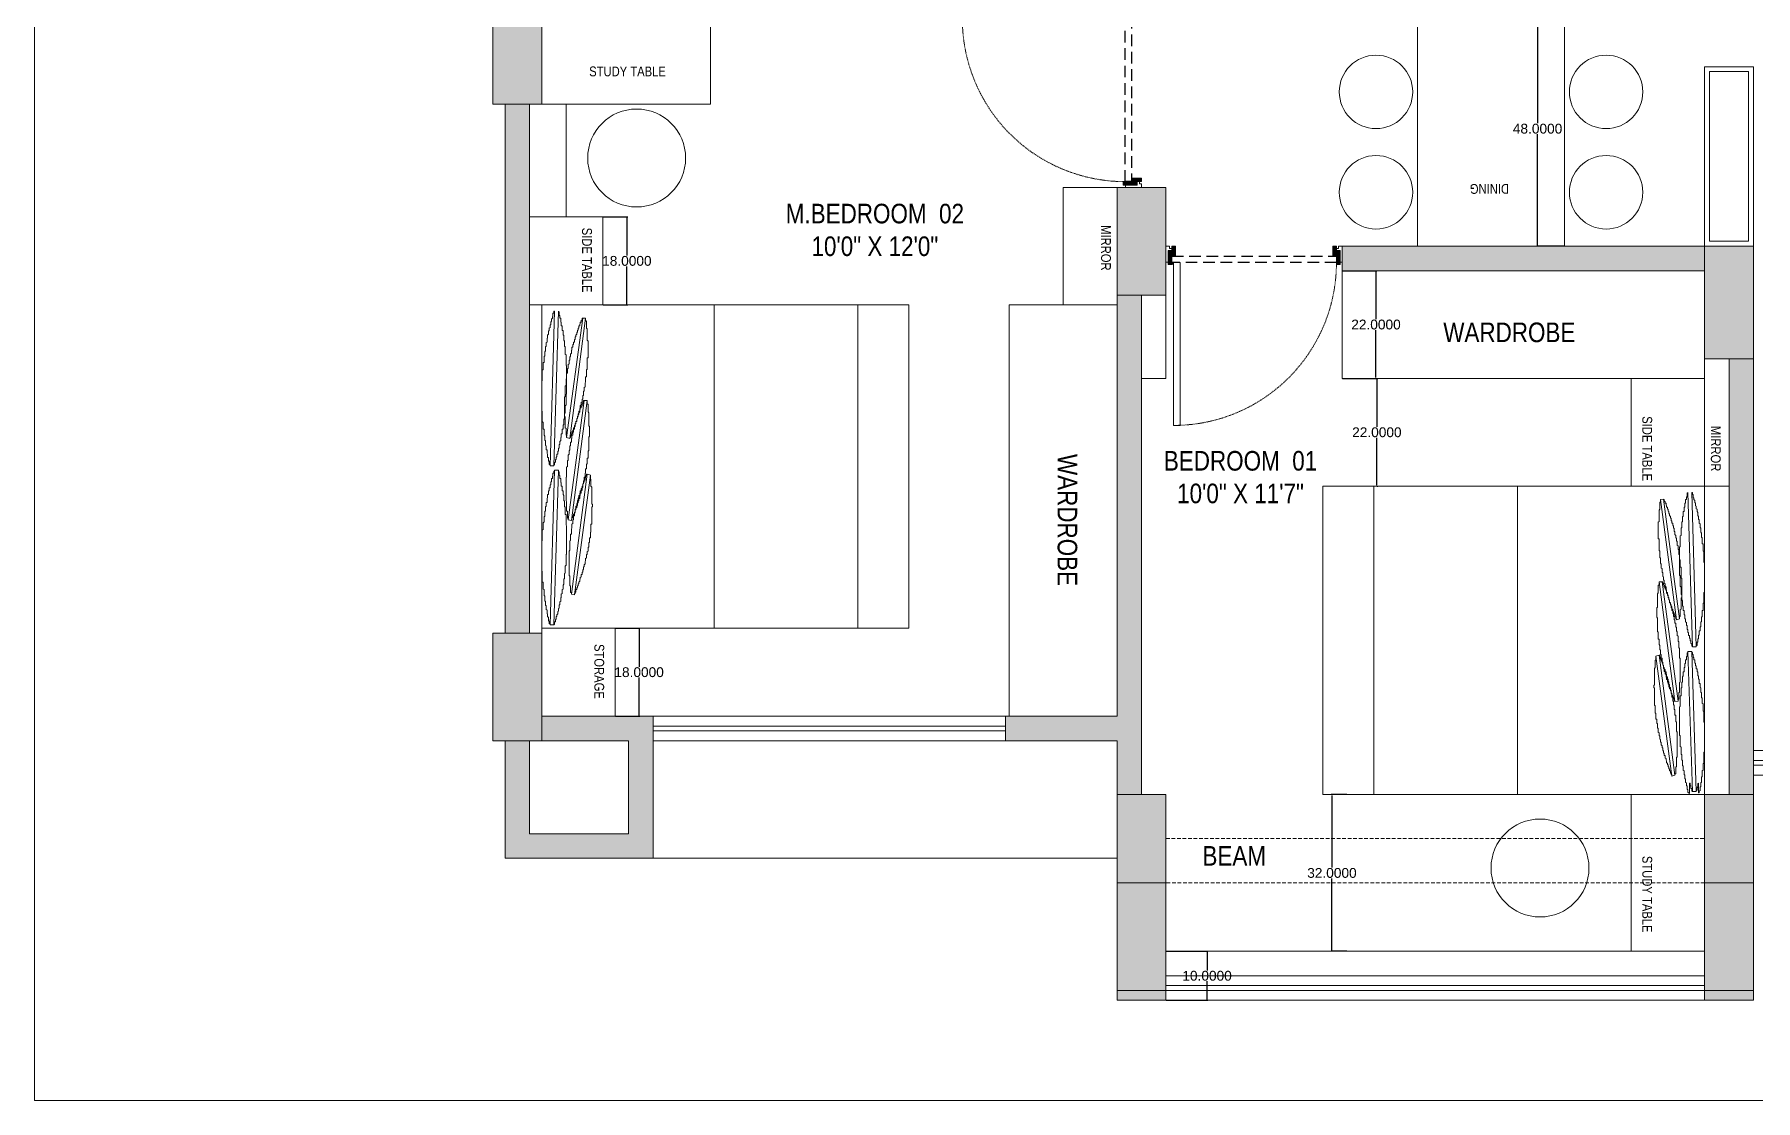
# Model space of a CAD drawing. Header units: inches. Extents: x 63286 to 63837, y -4982 to -4558.
# Drawn here: x 63286.2 to 63637.7, y -4982.2 to -4764.5 of the extents above; entities that cross this region are included whole.
import ezdxf

# ---------------------------------------------------------------- set-up
doc = ezdxf.new("R2010")
doc.units = ezdxf.units.IN
doc.header["$MEASUREMENT"] = 0
for name, pattern in [('DASHED2', [0.375, 0.25, -0.125]), ('DOT2', [0.125, 0, -0.125]), ('HIDDEN', [0.375, 0.25, -0.125])]:
    doc.linetypes.add(name, pattern=pattern)
for name, color, linetype, lineweight in [('A_DOOR', 135, 'Continuous', 18), ('A_DOTTED LINE', 253, 'HIDDEN', 15), ('A_FURNITURE', 251, 'Continuous', 9), ('A_TEXT', 7, 'Continuous', 18), ('A_WALL HATCH', 8, 'Continuous', 15), ('FUR', 47, 'Continuous', 15), ('GLINE', 7, 'Continuous', 20)]:
    doc.layers.add(name, color=color, linetype=linetype, lineweight=lineweight)
doc.styles.add('ARIAL', font='ARIALN.TTF')
doc.styles.get("Standard").update_dxf_attribs({"font": 'arial.ttf'})
doc.dimstyles.get("Standard").update_dxf_attribs({"dimtxt": 2, "dimasz": 0.18, "dimexe": 0.18, "dimexo": 0.0625, "dimgap": 0.09, "dimtad": 0, "dimtih": 1, "dimtoh": 1, "dimdec": 4, "dimzin": 0, "dimdsep": 46, "dimtxsty": 'Standard', "dimcen": 0.09, "dimadec": 0, "dimazin": 0, "dimtfac": 1, "dimtdec": 4, "dimtofl": 0, "dimtmove": 0, "dimatfit": 3, "dimfxl": 1, "dimtolj": 1, "dimtzin": 0, "dimarcsym": 0})

# ---------------------------------------------------------------- blocks, each defined once
blk = doc.blocks.new('A$C40209d2d')
at = {"layer": 'A_FURNITURE', "linetype": 'Continuous', "lineweight": 5}
for points in [[(0, 0), (0, 66), (75, 66), (75, 0)], [(39.8, 0), (39.8, 66), (10.46, 66), (10.46, 0)]]:
    blk.add_lwpolyline(points, close=True, dxfattribs=at)
for points in [[(70.03, 51.95), (70.03, 53.16), (70.21, 53.34), (70.21, 54.74), (70.33, 54.86), (70.33, 55.95), (70.51, 55.95), (70.51, 57.04), (70.63, 57.22), (70.63, 58.01), (70.82, 58.13), (70.82, 58.92), (71, 59.04), (71, 59.71), (71.12, 59.83), (71.12, 60.5), (71.3, 60.62), (71.3, 61.22), (71.42, 61.22), (71.42, 61.89), (71.6, 62.01), (71.6, 62.5), (71.73, 62.62), (71.73, 63.1), (71.91, 63.28), (71.91, 63.64), (72.03, 63.64), (72.03, 64.12), (72.21, 64.3), (72.21, 64.73), (72.39, 64.73), (72.39, 65.21), (72.51, 65.33)], [(71.6, 33.76), (72.51, 65.33), (73.3, 65.33)], [(73.3, 65.33), (72.39, 33.76), (72.39, 33.76)], [(73.3, 65.33), (73.3, 65.21), (73.48, 65.03), (73.48, 64.61), (73.61, 64.42), (73.61, 63.82), (73.79, 63.64), (73.79, 63.1), (73.91, 63.1), (73.91, 62.31), (74.09, 62.19), (74.09, 61.4), (74.21, 61.4), (74.21, 60.5), (74.39, 60.5), (74.39, 59.4), (74.51, 59.4), (74.51, 58.13), (74.7, 58.01), (74.7, 56.62), (74.88, 56.62), (74.88, 54.43), (75, 54.25), (75, 48.19), (74.88, 48.19), (74.88, 47.28)], [(75, 66), (75, 0)], [(65.06, 34.73), (68.33, 59.22), (68.94, 59.04)], [(65.72, 50.67), (65.72, 50.98), (65.84, 50.98), (65.84, 51.64), (66.03, 51.76), (66.03, 52.25), (66.15, 52.37), (66.15, 52.86), (66.33, 53.04), (66.33, 53.46), (66.45, 53.46), (66.45, 53.95), (66.63, 54.13), (66.63, 54.55), (66.75, 54.55), (66.75, 55.04), (66.94, 55.04), (66.94, 55.52), (67.12, 55.65), (67.12, 55.95), (67.24, 56.13), (67.24, 56.43), (67.42, 56.62), (67.42, 56.92), (67.54, 56.92), (67.54, 57.34), (67.72, 57.34), (67.72, 57.65), (67.85, 57.83), (67.85, 58.13), (68.03, 58.13), (68.03, 58.62), (68.15, 58.62), (68.15, 58.92), (68.33, 58.92), (68.33, 59.22)], [(68.33, 43.09), (68.33, 42.49), (68.15, 42.31), (68.15, 41.7), (68.03, 41.7), (68.03, 41.09), (67.85, 41.09), (67.85, 40.61), (67.72, 40.43), (67.72, 40), (67.54, 39.82), (67.54, 39.52), (67.42, 39.34), (67.42, 38.91), (67.24, 38.91), (67.24, 38.43), (67.12, 38.43), (67.12, 37.94), (66.94, 37.94), (66.94, 37.52), (66.75, 37.33), (66.75, 37.03), (66.63, 37.03), (66.63, 36.55), (66.45, 36.55), (66.45, 36.24), (66.33, 36.12), (66.33, 35.76), (66.15, 35.76), (66.15, 35.33), (66.03, 35.33), (66.03, 35.03), (65.84, 34.85), (65.84, 34.55), (65.72, 34.55), (68.94, 59.04)], [(68.94, 59.04), (68.94, 58.74), (69.12, 58.74), (69.12, 57.34), (69.24, 57.34), (69.24, 55.34), (69.42, 55.34), (69.42, 50.25), (69.24, 50.07), (69.24, 48.19), (69.12, 48.07), (69.12, 46.79), (68.94, 46.79), (68.94, 45.7), (68.82, 45.58), (68.82, 44.79), (68.63, 44.61), (68.63, 43.88), (68.51, 43.88), (68.51, 43.09), (68.33, 43.09)], [(65.06, 34.73), (65.06, 35.46), (64.94, 35.64), (64.94, 37.03), (64.75, 37.21), (64.75, 40.61), (64.63, 40.73), (64.63, 41.22), (64.75, 41.22), (64.75, 44.79), (64.94, 44.79), (64.94, 46.37), (65.06, 46.37), (65.06, 47.58), (65.24, 47.58), (65.24, 48.49), (65.36, 48.49), (65.36, 49.46), (65.54, 49.46), (65.54, 50.25), (65.72, 50.37), (65.72, 50.67)], [(71.6, 33.76), (71.6, 34.06), (71.42, 34.06), (71.42, 34.73), (71.3, 34.85), (71.3, 35.46), (71.12, 35.46), (71.12, 36.24), (71, 36.24), (71, 37.03), (70.82, 37.03), (70.82, 37.94), (70.63, 37.94), (70.63, 38.73), (70.51, 38.91), (70.51, 40), (70.33, 40), (70.33, 41.22), (70.21, 41.22), (70.21, 42.79), (70.03, 42.79), (70.03, 44.97), (69.91, 45.1), (69.91, 50.86), (70.03, 50.98), (70.03, 51.95)], [(74.88, 47.28), (74.88, 46), (74.7, 45.88), (74.7, 44.49), (74.51, 44.31), (74.51, 43.22), (74.39, 43.22), (74.39, 42.12), (74.21, 42.12), (74.21, 41.22), (74.09, 41.09), (74.09, 40.31), (73.91, 40.31), (73.91, 39.52), (73.79, 39.34), (73.79, 38.73), (73.61, 38.73), (73.61, 37.94), (73.48, 37.94), (73.48, 37.33), (73.3, 37.33), (73.3, 36.73), (73.12, 36.73), (73.12, 36.12), (73, 36.12), (73, 35.46), (72.82, 35.46), (72.82, 35.03), (72.7, 34.85), (72.7, 34.36), (72.51, 34.36), (72.51, 33.94), (72.39, 33.94), (72.39, 33.76)], [(65.72, 19.51), (68.94, 44), (69.6, 43.88)], [(66.33, 35.64), (66.33, 35.94), (66.45, 35.94), (66.45, 36.55), (66.63, 36.55), (66.63, 37.21), (66.75, 37.33), (66.75, 37.82), (66.94, 37.94), (66.94, 38.43), (67.12, 38.43), (67.12, 38.91), (67.24, 39.03), (67.24, 39.52), (67.42, 39.52), (67.42, 40), (67.54, 40), (67.54, 40.43), (67.72, 40.43), (67.72, 40.91), (67.85, 41.09), (67.85, 41.4), (68.03, 41.4), (68.03, 41.82), (68.15, 41.82), (68.15, 42.31), (68.33, 42.31), (68.33, 42.61), (68.51, 42.79), (68.51, 43.09), (68.63, 43.09), (68.63, 43.4), (68.82, 43.52), (68.82, 43.7), (68.94, 43.88), (68.94, 44)], [(68.94, 27.88), (68.94, 27.27), (68.82, 27.27), (68.82, 26.6), (68.63, 26.6), (68.63, 26), (68.51, 26), (68.51, 25.39), (68.33, 25.39), (68.33, 24.91), (68.15, 24.78), (68.15, 24.3), (68.03, 24.3), (68.03, 23.81), (67.85, 23.81), (67.85, 23.21), (67.72, 23.21), (67.72, 22.91), (67.54, 22.72), (67.54, 22.42), (67.42, 22.3), (67.42, 22), (67.24, 21.81), (67.24, 21.51), (67.12, 21.33), (67.12, 21.03), (66.94, 21.03), (66.94, 20.72), (66.75, 20.6), (66.75, 20.24), (66.63, 20.12), (66.63, 19.93), (66.45, 19.81), (66.45, 19.51), (66.33, 19.51), (69.6, 43.88)], [(69.6, 43.88), (69.6, 43.52), (69.73, 43.52), (69.73, 42.12), (69.91, 42.12), (69.91, 40.12), (70.03, 40), (70.03, 35.15), (69.91, 35.15), (69.91, 33.15), (69.73, 32.97), (69.73, 31.76), (69.6, 31.76), (69.6, 30.67), (69.42, 30.48), (69.42, 29.76), (69.24, 29.57), (69.24, 28.79), (69.12, 28.79), (69.12, 28), (68.94, 28), (68.94, 27.88)], [(65.72, 19.51), (65.72, 20.24), (65.54, 20.24), (65.54, 21.81), (65.36, 22), (65.36, 24.78), (65.24, 24.78), (65.24, 26.79), (65.36, 26.97), (65.36, 29.76), (65.54, 29.76), (65.54, 31.27), (65.72, 31.27), (65.72, 32.36), (65.84, 32.55), (65.84, 33.45), (66.03, 33.45), (66.03, 34.36), (66.15, 34.36), (66.15, 35.15), (66.33, 35.15), (66.33, 35.64)], [(65.06, 34.73), (65.72, 34.55), (65.72, 34.55)], [(70.03, 19.33), (70.03, 20.42), (70.21, 20.6), (70.21, 22.12), (70.33, 22.12), (70.33, 23.21), (70.51, 23.39), (70.51, 24.48), (70.63, 24.48), (70.63, 25.39), (70.82, 25.39), (70.82, 26.3), (71, 26.3), (71, 27.09), (71.12, 27.09), (71.12, 27.69), (71.3, 27.88), (71.3, 28.48), (71.42, 28.48), (71.42, 29.27), (71.6, 29.27), (71.6, 29.88), (71.73, 29.88), (71.73, 30.48), (71.91, 30.48), (71.91, 30.97), (72.03, 31.15), (72.03, 31.58), (72.21, 31.58), (72.21, 32.06), (72.39, 32.24), (72.39, 32.67), (72.51, 32.67), (72.51, 32.85)], [(71.6, 33.76), (72.39, 33.76)], [(71.6, 1.27), (72.51, 32.85), (73.3, 32.85)], [(73.3, 32.85), (72.39, 1.27), (72.39, 1.27)], [(73.3, 32.85), (73.3, 32.55), (73.48, 32.55), (73.48, 31.88), (73.61, 31.88), (73.61, 31.15), (73.79, 31.15), (73.79, 30.48), (73.91, 30.36), (73.91, 29.57), (74.09, 29.57), (74.09, 28.79), (74.21, 28.67), (74.21, 27.69), (74.39, 27.69), (74.39, 26.79), (74.51, 26.6), (74.51, 25.39), (74.7, 25.39), (74.7, 24), (74.88, 23.81), (74.88, 21.69), (75, 21.69), (75, 15.63), (74.88, 15.45), (74.88, 14.66)], [(66.03, 2.72), (69.24, 27.27), (69.91, 27.09)], [(66.63, 18.72), (66.63, 19.21), (66.75, 19.21), (66.75, 19.81), (66.94, 19.93), (66.94, 20.42), (67.12, 20.6), (67.12, 21.03), (67.24, 21.21), (67.24, 21.69), (67.42, 21.69), (67.42, 22.12), (67.54, 22.3), (67.54, 22.72), (67.72, 22.72), (67.72, 23.21), (67.85, 23.21), (67.85, 23.69), (68.03, 23.81), (68.03, 24.12), (68.15, 24.3), (68.15, 24.6), (68.33, 24.6), (68.33, 25.09), (68.51, 25.09), (68.51, 25.57), (68.63, 25.57), (68.63, 25.88), (68.82, 25.88), (68.82, 26.3), (68.94, 26.3), (68.94, 26.6), (69.12, 26.79), (69.12, 27.09), (69.24, 27.09), (69.24, 27.27)], [(69.24, 11.08), (69.24, 10.66), (69.12, 10.48), (69.12, 10.05), (68.94, 9.87), (68.94, 9.26), (68.82, 9.26), (68.82, 8.6), (68.63, 8.6), (68.63, 8.17), (68.51, 7.99), (68.51, 7.57), (68.33, 7.57), (68.33, 7.08), (68.15, 7.08), (68.15, 6.6), (68.03, 6.47), (68.03, 6.17), (67.85, 5.99), (67.85, 5.69), (67.72, 5.5), (67.72, 5.2), (67.54, 5.08), (67.54, 4.72), (67.42, 4.72), (67.42, 4.29), (67.24, 4.29), (67.24, 3.99), (67.12, 3.81), (67.12, 3.5), (66.94, 3.5), (66.94, 3.2), (66.75, 3.02), (66.75, 2.72), (66.63, 2.72), (66.63, 2.67), (69.91, 27.09)], [(69.91, 27.09), (69.91, 26.6), (70.03, 26.6), (70.03, 25.21), (70.21, 25.09), (70.21, 22.91), (70.33, 22.72), (70.33, 18.84), (70.21, 18.72), (70.21, 16.54), (70.03, 16.54), (70.03, 15.14), (69.91, 14.96), (69.91, 13.93), (69.73, 13.93), (69.73, 12.96), (69.6, 12.96), (69.6, 12.17), (69.42, 12.05), (69.42, 11.26), (69.24, 11.26), (69.24, 11.08)], [(66.03, 2.72), (66.03, 3.2), (65.84, 3.32), (65.84, 4.72), (65.72, 4.9), (65.72, 7.2), (65.54, 7.38), (65.54, 10.78), (65.72, 10.78), (65.72, 13.14), (65.84, 13.27), (65.84, 14.66), (66.03, 14.66), (66.03, 15.75), (66.15, 15.93), (66.15, 16.72), (66.33, 16.84), (66.33, 17.63), (66.45, 17.63), (66.45, 18.42), (66.63, 18.54), (66.63, 18.72)], [(65.72, 19.51), (66.33, 19.51), (66.33, 19.51)], [(71.6, 1.27), (71.6, 1.39), (71.42, 1.39), (71.42, 2.18), (71.3, 2.18), (71.3, 2.72), (71.12, 2.72), (71.12, 3.5), (71, 3.5), (71, 4.29), (70.82, 4.29), (70.82, 5.2), (70.63, 5.2), (70.63, 6.17), (70.51, 6.17), (70.51, 7.2), (70.33, 7.38), (70.33, 8.48), (70.21, 8.48), (70.21, 10.05), (70.03, 10.17), (70.03, 12.36), (69.91, 12.36), (69.91, 18.24), (70.03, 18.24), (70.03, 19.33)], [(74.88, 14.66), (74.88, 13.27), (74.7, 13.27), (74.7, 11.75), (74.51, 11.75), (74.51, 10.48), (74.39, 10.48), (74.39, 9.57), (74.21, 9.38), (74.21, 8.48), (74.09, 8.48), (74.09, 7.69), (73.91, 7.57), (73.91, 6.78), (73.79, 6.78), (73.79, 6.17), (73.61, 5.99), (73.61, 5.38), (73.48, 5.2), (73.48, 4.72), (73.3, 4.6), (73.3, 4.11), (73.12, 3.99), (73.12, 3.5), (73, 3.32), (73, 2.9), (72.82, 2.72), (72.82, 2.36), (72.7, 2.36), (72.7, 1.7), (72.51, 1.7), (72.51, 1.27), (72.39, 1.27)], [(66.03, 2.72), (66.63, 2.67), (66.63, 2.67)]]:
    blk.add_lwpolyline(points, dxfattribs=at)
blk = doc.blocks.new('*U42')
at = {"layer": 'A_DOOR'}
h = blk.add_hatch(color=254, dxfattribs=at)
h.paths.add_polyline_path([(32, 0), (52, 0), (52, -55), (32, -55)])
h.paths.add_polyline_path([(12, -24), (32, -24), (32, -100), (12, -100)])
h = blk.add_hatch(color=254, dxfattribs=at)
h.paths.add_polyline_path([(937.2, 0), (917.2, 0), (917.2, -55), (937.2, -55)])
h.paths.add_polyline_path([(957.2, -24), (937.2, -24), (937.2, -100), (957.2, -100)])
at = {"layer": 'A_DOOR', "color": 253}
for points in [[(12, -88), (0, -88), (0, 0), (20, 0), (20, -12), (32, -12), (32, -24), (12, -24)], [(957.2, -88), (969.2, -88), (969.2, 0), (949.2, 0), (949.2, -12), (937.2, -12), (937.2, -24), (957.2, -24)]]:
    blk.add_lwpolyline(points, close=True, dxfattribs=at)
at = {"layer": 'A_DOOR'}
for points in [[(32, 0), (52, 0), (52, -55), (32, -55)], [(937.2, 0), (917.2, 0), (917.2, -55), (937.2, -55)], [(12, -24), (32, -24), (32, -100), (12, -100)], [(42, -90), (77, -90), (77, -985.8), (42, -985.8)], [(957.2, -24), (937.2, -24), (937.2, -100), (957.2, -100)]]:
    blk.add_lwpolyline(points, close=True, dxfattribs=at)
at = {"layer": 'A_DOOR', "color": 33, "linetype": 'DASHED2', "lineweight": 25, "ltscale": 255}
blk.add_lwpolyline([(32, -90), (32, -55), (937.2, -55), (937.2, -90)], close=True, dxfattribs=at)
at = {"layer": 'A_DOOR', "color": 253}
for radius in [5, 2]:
    blk.add_circle((37, -95), radius, dxfattribs=at)
at = {"layer": 'A_DOOR', "color": 33, "linetype": 'DOT2', "lineweight": 13, "ltscale": 10}
blk.add_arc((42, -90), 895.2, 270, 0, dxfattribs=at)
blk = doc.blocks.new('*U43')
at = {"layer": 'A_DOOR'}
h = blk.add_hatch(color=254, dxfattribs=at)
h.paths.add_polyline_path([(32, 0), (52, 0), (52, -55), (32, -55)])
h.paths.add_polyline_path([(12, -24), (32, -24), (32, -100), (12, -100)])
h = blk.add_hatch(color=254, dxfattribs=at)
h.paths.add_polyline_path([(937.2, 0), (917.2, 0), (917.2, -55), (937.2, -55)])
h.paths.add_polyline_path([(957.2, -24), (937.2, -24), (937.2, -100), (957.2, -100)])
at = {"layer": 'A_DOOR', "color": 253}
for points in [[(12, -88), (0, -88), (0, 0), (20, 0), (20, -12), (32, -12), (32, -24), (12, -24)], [(957.2, -88), (969.2, -88), (969.2, 0), (949.2, 0), (949.2, -12), (937.2, -12), (937.2, -24), (957.2, -24)]]:
    blk.add_lwpolyline(points, close=True, dxfattribs=at)
at = {"layer": 'A_DOOR'}
for points in [[(32, 0), (52, 0), (52, -55), (32, -55)], [(937.2, 0), (917.2, 0), (917.2, -55), (937.2, -55)], [(12, -24), (32, -24), (32, -100), (12, -100)], [(42, -90), (77, -90), (77, -985.8), (42, -985.8)], [(957.2, -24), (937.2, -24), (937.2, -100), (957.2, -100)]]:
    blk.add_lwpolyline(points, close=True, dxfattribs=at)
at = {"layer": 'A_DOOR', "color": 33, "linetype": 'DASHED2', "lineweight": 25, "ltscale": 255}
blk.add_lwpolyline([(32, -90), (32, -55), (937.2, -55), (937.2, -90)], close=True, dxfattribs=at)
at = {"layer": 'A_DOOR', "color": 253}
for radius in [5, 2]:
    blk.add_circle((37, -95), radius, dxfattribs=at)
at = {"layer": 'A_DOOR', "color": 33, "linetype": 'DOT2', "lineweight": 13, "ltscale": 10}
blk.add_arc((42, -90), 895.2, 270, 0, dxfattribs=at)
blk = doc.blocks.new('*D53')
at = {"layer": 'Defpoints', "color": 0, "ltscale": 3, "transparency": 16777216}
for p in [(63593.19, -4759.75), (63598.69, -4759.75), (63598.69, -4807.75)]:
    blk.add_point(p, dxfattribs=at)
at = {"layer": 'GLINE', "color": 0, "lineweight": -2, "ltscale": 3, "transparency": 16777216}
for p, q in [((63598.63, -4759.75), (63593.01, -4759.75)), ((63593.19, -4759.93), (63593.19, -4782.64)), ((63593.19, -4807.57), (63593.19, -4784.86)), ((63598.63, -4807.75), (63593.01, -4807.75))]:
    blk.add_line(p, q, dxfattribs=at)
at = {"layer": 'GLINE', "color": 0, "ltscale": 3, "transparency": 16777216}
for points in [[(63593.16, -4759.93), (63593.22, -4759.93), (63593.19, -4759.75)], [(63593.16, -4807.57), (63593.22, -4807.57), (63593.19, -4807.75)]]:
    blk.add_solid(points, dxfattribs=at)
at = {"layer": 'GLINE', "color": 0, "ltscale": 3, "transparency": 16777216, "insert": (63593.19, -4783.75), "char_height": 2, "attachment_point": 5}
blk.add_mtext('\\A1;48.0000', dxfattribs=at)
blk = doc.blocks.new('*D48')
at = {"layer": 'Defpoints', "color": 0, "ltscale": 3, "transparency": 16777216}
for p in [(63553.3, -4812.75), (63560.19, -4812.75), (63553.3, -4834.75)]:
    blk.add_point(p, dxfattribs=at)
at = {"layer": 'GLINE', "color": 0, "lineweight": -2, "ltscale": 3, "transparency": 16777216}
for p, q in [((63553.36, -4812.75), (63560.37, -4812.75)), ((63560.19, -4812.93), (63560.19, -4822.64)), ((63560.19, -4834.57), (63560.19, -4824.86)), ((63553.36, -4834.75), (63560.37, -4834.75))]:
    blk.add_line(p, q, dxfattribs=at)
at = {"layer": 'GLINE', "color": 0, "ltscale": 3, "transparency": 16777216}
for points in [[(63560.16, -4812.93), (63560.22, -4812.93), (63560.19, -4812.75)], [(63560.16, -4834.57), (63560.22, -4834.57), (63560.19, -4834.75)]]:
    blk.add_solid(points, dxfattribs=at)
at = {"layer": 'GLINE', "color": 0, "ltscale": 3, "transparency": 16777216, "insert": (63560.19, -4823.75), "char_height": 2, "attachment_point": 5}
blk.add_mtext('\\A1;22.0000', dxfattribs=at)
blk = doc.blocks.new('*D46')
at = {"layer": 'Defpoints', "color": 0, "ltscale": 3, "transparency": 16777216}
for p in [(63554.3, -4919.75), (63551.19, -4951.75), (63554.3, -4951.75)]:
    blk.add_point(p, dxfattribs=at)
at = {"layer": 'GLINE', "color": 0, "lineweight": -2, "ltscale": 3, "transparency": 16777216}
for p, q in [((63554.24, -4919.75), (63551.01, -4919.75)), ((63551.19, -4919.93), (63551.19, -4934.64)), ((63551.19, -4951.57), (63551.19, -4936.86)), ((63554.24, -4951.75), (63551.01, -4951.75))]:
    blk.add_line(p, q, dxfattribs=at)
at = {"layer": 'GLINE', "color": 0, "ltscale": 3, "transparency": 16777216}
for points in [[(63551.16, -4919.93), (63551.22, -4919.93), (63551.19, -4919.75)], [(63551.16, -4951.57), (63551.22, -4951.57), (63551.19, -4951.75)]]:
    blk.add_solid(points, dxfattribs=at)
at = {"layer": 'GLINE', "color": 0, "ltscale": 3, "transparency": 16777216, "insert": (63551.19, -4935.75), "char_height": 2, "attachment_point": 5}
blk.add_mtext('\\A1;32.0000', dxfattribs=at)
blk = doc.blocks.new('*D47')
at = {"layer": 'Defpoints', "color": 0, "ltscale": 3, "transparency": 16777216}
for p in [(63560.37, -4834.75), (63560.37, -4856.75), (63560.37, -4856.75)]:
    blk.add_point(p, dxfattribs=at)
at = {"layer": 'GLINE', "color": 0, "lineweight": -2, "ltscale": 3, "transparency": 16777216}
for p, q in [((63560.37, -4834.93), (63560.37, -4844.64)), ((63560.43, -4834.75), (63560.55, -4834.75)), ((63560.37, -4856.57), (63560.37, -4846.86)), ((63560.43, -4856.75), (63560.55, -4856.75))]:
    blk.add_line(p, q, dxfattribs=at)
at = {"layer": 'GLINE', "color": 0, "ltscale": 3, "transparency": 16777216}
for points in [[(63560.34, -4834.93), (63560.4, -4834.93), (63560.37, -4834.75)], [(63560.34, -4856.57), (63560.4, -4856.57), (63560.37, -4856.75)]]:
    blk.add_solid(points, dxfattribs=at)
at = {"layer": 'GLINE', "color": 0, "ltscale": 3, "transparency": 16777216, "insert": (63560.37, -4845.75), "char_height": 2, "attachment_point": 5}
blk.add_mtext('\\A1;22.0000', dxfattribs=at)
blk = doc.blocks.new('*D49')
at = {"layer": 'Defpoints', "color": 0, "ltscale": 3, "transparency": 16777216}
for p in [(63517.3, -4951.75), (63517.3, -4961.75), (63525.69, -4961.75)]:
    blk.add_point(p, dxfattribs=at)
at = {"layer": 'GLINE', "color": 0, "lineweight": -2, "ltscale": 3, "transparency": 16777216}
for p, q in [((63517.36, -4951.75), (63525.87, -4951.75)), ((63525.69, -4951.93), (63525.69, -4955.64)), ((63525.69, -4961.57), (63525.69, -4957.86)), ((63517.36, -4961.75), (63525.87, -4961.75))]:
    blk.add_line(p, q, dxfattribs=at)
at = {"layer": 'GLINE', "color": 0, "ltscale": 3, "transparency": 16777216}
for points in [[(63525.66, -4951.93), (63525.72, -4951.93), (63525.69, -4951.75)], [(63525.66, -4961.57), (63525.72, -4961.57), (63525.69, -4961.75)]]:
    blk.add_solid(points, dxfattribs=at)
at = {"layer": 'GLINE', "color": 0, "ltscale": 3, "transparency": 16777216, "insert": (63525.69, -4956.75), "char_height": 2, "attachment_point": 5}
blk.add_mtext('\\A1;10.0000', dxfattribs=at)
blk = doc.blocks.new('A$Cb6b440c4')
at = {"layer": 'A_FURNITURE', "linetype": 'Continuous', "lineweight": 5}
for points in [[(0, 63), (0, 0), (78, 0), (78, 63)], [(39.8, 63), (39.8, 0), (10.46, 0), (10.46, 63)]]:
    blk.add_lwpolyline(points, close=True, dxfattribs=at)
for points in [[(69.03, 60.28), (69.03, 59.8), (68.84, 59.68), (68.84, 58.28), (68.72, 58.1), (68.72, 55.8), (68.54, 55.62), (68.54, 52.22), (68.72, 52.22), (68.72, 49.86), (68.84, 49.73), (68.84, 48.34), (69.03, 48.34), (69.03, 47.25), (69.15, 47.07), (69.15, 46.28), (69.33, 46.16), (69.33, 45.37), (69.45, 45.37), (69.45, 44.58), (69.63, 44.46), (69.63, 44.28)], [(69.03, 60.28), (69.63, 60.33), (69.63, 60.33)], [(69.03, 60.28), (72.24, 35.73), (72.91, 35.91)], [(72.24, 51.92), (72.24, 52.34), (72.12, 52.52), (72.12, 52.95), (71.94, 53.13), (71.94, 53.74), (71.82, 53.74), (71.82, 54.4), (71.63, 54.4), (71.63, 54.83), (71.51, 55.01), (71.51, 55.43), (71.33, 55.43), (71.33, 55.92), (71.15, 55.92), (71.15, 56.4), (71.03, 56.53), (71.03, 56.83), (70.85, 57.01), (70.85, 57.31), (70.72, 57.5), (70.72, 57.8), (70.54, 57.92), (70.54, 58.28), (70.42, 58.28), (70.42, 58.71), (70.24, 58.71), (70.24, 59.01), (70.12, 59.19), (70.12, 59.5), (69.94, 59.5), (69.94, 59.8), (69.75, 59.98), (69.75, 60.28), (69.63, 60.28), (69.63, 60.33), (72.91, 35.91)], [(74.6, 61.73), (74.6, 61.61), (74.42, 61.61), (74.42, 60.82), (74.3, 60.82), (74.3, 60.28), (74.12, 60.28), (74.12, 59.5), (74, 59.5), (74, 58.71), (73.82, 58.71), (73.82, 57.8), (73.63, 57.8), (73.63, 56.83), (73.51, 56.83), (73.51, 55.8), (73.33, 55.62), (73.33, 54.52), (73.21, 54.52), (73.21, 52.95), (73.03, 52.83), (73.03, 50.64), (72.91, 50.64), (72.91, 44.76), (73.03, 44.76), (73.03, 43.67)], [(74.6, 61.73), (75.51, 30.15), (76.3, 30.15)], [(77.88, 48.34), (77.88, 49.73), (77.7, 49.73), (77.7, 51.25), (77.51, 51.25), (77.51, 52.52), (77.39, 52.52), (77.39, 53.43), (77.21, 53.62), (77.21, 54.52), (77.09, 54.52), (77.09, 55.31), (76.91, 55.43), (76.91, 56.22), (76.79, 56.22), (76.79, 56.83), (76.61, 57.01), (76.61, 57.62), (76.48, 57.8), (76.48, 58.28), (76.3, 58.4), (76.3, 58.89), (76.12, 59.01), (76.12, 59.5), (76, 59.68), (76, 60.1), (75.82, 60.28), (75.82, 60.64), (75.7, 60.64), (75.7, 61.3), (75.51, 61.3), (75.51, 61.73), (75.39, 61.73)], [(76.3, 30.15), (75.39, 61.73), (75.39, 61.73)], [(78, 0), (78, 63)], [(72.91, 35.91), (72.91, 36.4), (73.03, 36.4), (73.03, 37.79), (73.21, 37.91), (73.21, 40.09), (73.33, 40.28), (73.33, 44.16), (73.21, 44.28), (73.21, 46.46), (73.03, 46.46), (73.03, 47.86), (72.91, 48.04), (72.91, 49.07), (72.73, 49.07), (72.73, 50.04), (72.6, 50.04), (72.6, 50.83), (72.42, 50.95), (72.42, 51.74), (72.24, 51.74), (72.24, 51.92)], [(76.3, 30.15), (76.3, 30.45), (76.48, 30.45), (76.48, 31.12), (76.61, 31.12), (76.61, 31.85), (76.79, 31.85), (76.79, 32.52), (76.91, 32.64), (76.91, 33.43), (77.09, 33.43), (77.09, 34.21), (77.21, 34.34), (77.21, 35.31), (77.39, 35.31), (77.39, 36.21), (77.51, 36.4), (77.51, 37.61), (77.7, 37.61), (77.7, 39), (77.88, 39.19), (77.88, 41.31), (78, 41.31), (78, 47.37), (77.88, 47.55), (77.88, 48.34)], [(68.72, 43.49), (68.72, 42.76), (68.54, 42.76), (68.54, 41.19), (68.36, 41), (68.36, 38.22), (68.24, 38.22), (68.24, 36.21), (68.36, 36.03), (68.36, 33.24), (68.54, 33.24), (68.54, 31.73), (68.72, 31.73), (68.72, 30.64), (68.84, 30.45), (68.84, 29.55), (69.03, 29.55), (69.03, 28.64), (69.15, 28.64), (69.15, 27.85), (69.33, 27.85), (69.33, 27.36)], [(68.72, 43.49), (71.94, 19), (72.6, 19.12)], [(68.72, 43.49), (69.33, 43.49), (69.33, 43.49)], [(71.94, 35.12), (71.94, 35.73), (71.82, 35.73), (71.82, 36.4), (71.63, 36.4), (71.63, 37), (71.51, 37), (71.51, 37.61), (71.33, 37.61), (71.33, 38.09), (71.15, 38.22), (71.15, 38.7), (71.03, 38.7), (71.03, 39.19), (70.85, 39.19), (70.85, 39.79), (70.72, 39.79), (70.72, 40.09), (70.54, 40.28), (70.54, 40.58), (70.42, 40.7), (70.42, 41), (70.24, 41.19), (70.24, 41.49), (70.12, 41.67), (70.12, 41.97), (69.94, 41.97), (69.94, 42.28), (69.75, 42.4), (69.75, 42.76), (69.63, 42.88), (69.63, 43.07), (69.45, 43.19), (69.45, 43.49), (69.33, 43.49), (72.6, 19.12)], [(69.63, 44.28), (69.63, 43.79), (69.75, 43.79), (69.75, 43.19), (69.94, 43.07), (69.94, 42.58), (70.12, 42.4), (70.12, 41.97), (70.24, 41.79), (70.24, 41.31), (70.42, 41.31), (70.42, 40.88), (70.54, 40.7), (70.54, 40.28), (70.72, 40.28), (70.72, 39.79), (70.85, 39.79), (70.85, 39.31), (71.03, 39.19), (71.03, 38.88), (71.15, 38.7), (71.15, 38.4), (71.33, 38.4), (71.33, 37.91), (71.51, 37.91), (71.51, 37.43), (71.63, 37.43), (71.63, 37.12), (71.82, 37.12), (71.82, 36.7), (71.94, 36.7), (71.94, 36.4), (72.12, 36.21), (72.12, 35.91), (72.24, 35.91), (72.24, 35.73)], [(73.03, 43.67), (73.03, 42.58), (73.21, 42.4), (73.21, 40.88), (73.33, 40.88), (73.33, 39.79), (73.51, 39.61), (73.51, 38.52), (73.63, 38.52), (73.63, 37.61), (73.82, 37.61), (73.82, 36.7), (74, 36.7), (74, 35.91), (74.12, 35.91), (74.12, 35.31), (74.3, 35.12), (74.3, 34.52), (74.42, 34.52), (74.42, 33.73), (74.6, 33.73), (74.6, 33.12), (74.73, 33.12), (74.73, 32.52), (74.91, 32.52), (74.91, 32.03), (75.03, 31.85), (75.03, 31.42), (75.21, 31.42), (75.21, 30.94), (75.39, 30.76), (75.39, 30.33), (75.51, 30.33), (75.51, 30.15)], [(72.6, 19.12), (72.6, 19.48), (72.73, 19.48), (72.73, 20.88), (72.91, 20.88), (72.91, 22.88), (73.03, 23), (73.03, 27.85), (72.91, 27.85), (72.91, 29.85), (72.73, 30.03), (72.73, 31.24), (72.6, 31.24), (72.6, 32.33), (72.42, 32.52), (72.42, 33.24), (72.24, 33.43), (72.24, 34.21), (72.12, 34.21), (72.12, 35), (71.94, 35), (71.94, 35.12)], [(68.06, 28.27), (68.06, 27.54), (67.94, 27.36), (67.94, 25.97), (67.75, 25.79), (67.75, 22.39), (67.63, 22.27), (67.63, 21.78), (67.75, 21.78), (67.75, 18.21), (67.94, 18.21), (67.94, 16.63), (68.06, 16.63), (68.06, 15.42), (68.24, 15.42), (68.24, 14.51), (68.36, 14.51), (68.36, 13.54), (68.54, 13.54), (68.54, 12.75), (68.72, 12.63), (68.72, 12.33)], [(68.06, 28.27), (68.72, 28.45), (68.72, 28.45)], [(68.06, 28.27), (71.33, 3.78), (71.94, 3.96)], [(71.33, 19.91), (71.33, 20.51), (71.15, 20.69), (71.15, 21.3), (71.03, 21.3), (71.03, 21.91), (70.85, 21.91), (70.85, 22.39), (70.72, 22.57), (70.72, 23), (70.54, 23.18), (70.54, 23.48), (70.42, 23.66), (70.42, 24.09), (70.24, 24.09), (70.24, 24.57), (70.12, 24.57), (70.12, 25.06), (69.94, 25.06), (69.94, 25.48), (69.75, 25.67), (69.75, 25.97), (69.63, 25.97), (69.63, 26.45), (69.45, 26.45), (69.45, 26.76), (69.33, 26.88), (69.33, 27.24), (69.15, 27.24), (69.15, 27.67), (69.03, 27.67), (69.03, 27.97), (68.84, 28.15), (68.84, 28.45), (68.72, 28.45), (71.94, 3.96)], [(74.6, 29.24), (74.6, 28.94), (74.42, 28.94), (74.42, 28.27), (74.3, 28.15), (74.3, 27.54), (74.12, 27.54), (74.12, 26.76), (74, 26.76), (74, 25.97), (73.82, 25.97), (73.82, 25.06), (73.63, 25.06), (73.63, 24.27), (73.51, 24.09), (73.51, 23), (73.33, 23), (73.33, 21.78), (73.21, 21.78), (73.21, 20.21), (73.03, 20.21), (73.03, 18.03), (72.91, 17.9), (72.91, 12.14), (73.03, 12.02), (73.03, 11.05)], [(74.6, 29.24), (75.51, 0.67), (76.3, 0.67)], [(74.6, 29.24), (75.39, 29.24)], [(77.88, 15.72), (77.88, 17), (77.7, 17.12), (77.7, 18.51), (77.51, 18.69), (77.51, 19.78), (77.39, 19.78), (77.39, 20.88), (77.21, 20.88), (77.21, 21.78), (77.09, 21.91), (77.09, 22.69), (76.91, 22.69), (76.91, 23.48), (76.79, 23.66), (76.79, 24.27), (76.61, 24.27), (76.61, 25.06), (76.48, 25.06), (76.48, 25.67), (76.3, 25.67), (76.3, 26.27), (76.12, 26.27), (76.12, 26.88), (76, 26.88), (76, 27.54), (75.82, 27.54), (75.82, 27.97), (75.7, 28.15), (75.7, 28.64), (75.51, 28.64), (75.51, 29.06), (75.39, 29.06), (75.39, 29.24)], [(76.3, 0.67), (75.39, 29.24), (75.39, 29.24)], [(69.33, 27.36), (69.33, 27.06), (69.45, 27.06), (69.45, 26.45), (69.63, 26.45), (69.63, 25.79), (69.75, 25.67), (69.75, 25.18), (69.94, 25.06), (69.94, 24.57), (70.12, 24.57), (70.12, 24.09), (70.24, 23.97), (70.24, 23.48), (70.42, 23.48), (70.42, 23), (70.54, 23), (70.54, 22.57), (70.72, 22.57), (70.72, 22.09), (70.85, 21.91), (70.85, 21.6), (71.03, 21.6), (71.03, 21.18), (71.15, 21.18), (71.15, 20.69), (71.33, 20.69), (71.33, 20.39), (71.51, 20.21), (71.51, 19.91), (71.63, 19.91), (71.63, 19.6), (71.82, 19.48), (71.82, 19.3), (71.94, 19.12), (71.94, 19)], [(71.94, 3.96), (71.94, 4.26), (72.12, 4.26), (72.12, 5.66), (72.24, 5.66), (72.24, 7.66), (72.42, 7.66), (72.42, 12.75), (72.24, 12.93), (72.24, 14.81), (72.12, 14.93), (72.12, 16.21), (71.94, 16.21), (71.94, 17.3), (71.82, 17.42), (71.82, 18.21), (71.63, 18.39), (71.63, 19.12), (71.51, 19.12), (71.51, 19.91), (71.33, 19.91)], [(76.3, 0.67), (76.3, 0.79), (76.48, 0.97), (76.48, 1.39), (76.61, 1.58), (76.61, 2.18), (76.79, 2.36), (76.79, 0.4), (76.91, 0.4), (76.91, 0.69), (77.09, 0.81), (77.09, 1.6), (77.21, 1.6), (77.21, 2.5), (77.39, 2.5), (77.39, 3.6), (77.51, 3.6), (77.51, 4.87), (77.7, 4.99), (77.7, 6.38), (77.88, 6.38), (77.88, 8.57), (78, 8.75), (78, 14.81), (77.88, 14.81), (77.88, 15.72)], [(68.72, 12.33), (68.72, 12.02), (68.84, 12.02), (68.84, 11.36), (69.03, 11.24), (69.03, 10.75), (69.15, 10.63), (69.15, 10.14), (69.33, 9.96), (69.33, 9.54), (69.45, 9.54), (69.45, 9.05), (69.63, 8.87), (69.63, 8.45), (69.75, 8.45), (69.75, 7.96), (69.94, 7.96), (69.94, 7.48), (70.12, 7.35), (70.12, 7.05), (70.24, 6.87), (70.24, 6.57), (70.42, 6.38), (70.42, 6.08), (70.54, 6.08), (70.54, 5.66), (70.72, 5.66), (70.72, 5.35), (70.85, 5.17), (70.85, 4.87), (71.03, 4.87), (71.03, 4.38), (71.15, 4.38), (71.15, 4.08), (71.33, 4.08), (71.33, 3.78)], [(73.03, 11.05), (73.03, 9.84), (73.21, 9.66), (73.21, 8.26), (73.33, 8.14), (73.33, 7.05), (73.51, 7.05), (73.51, 5.96), (73.63, 5.78), (73.63, 4.99), (73.82, 4.87), (73.82, 4.08), (74, 3.96), (74, 3.29), (74.12, 3.17), (74.12, 2.5), (74.3, 2.38), (74.3, 1.78), (74.42, 1.78), (74.42, 1.11), (74.6, 0.99), (74.6, 0.5), (74.73, 0.38), (74.73, 0.4), (74.91, 0.22), (74.91, 2.36), (75.03, 2.36), (75.03, 1.88), (75.21, 1.7), (75.21, 1.27), (75.39, 1.27), (75.39, 0.79), (75.51, 0.67)]]:
    blk.add_lwpolyline(points, dxfattribs=at)
blk = doc.blocks.new('*D50')
at = {"layer": 'Defpoints', "color": 0, "ltscale": 3, "transparency": 16777216}
for p in [(63402.3, -4801.75), (63402.3, -4819.75), (63407.19, -4819.75)]:
    blk.add_point(p, dxfattribs=at)
at = {"layer": 'GLINE', "color": 0, "lineweight": -2, "ltscale": 3, "transparency": 16777216}
for p, q in [((63402.36, -4801.75), (63407.37, -4801.75)), ((63407.19, -4801.93), (63407.19, -4809.64)), ((63407.19, -4819.57), (63407.19, -4811.86)), ((63402.36, -4819.75), (63407.37, -4819.75))]:
    blk.add_line(p, q, dxfattribs=at)
at = {"layer": 'GLINE', "color": 0, "ltscale": 3, "transparency": 16777216}
for points in [[(63407.16, -4801.93), (63407.22, -4801.93), (63407.19, -4801.75)], [(63407.16, -4819.57), (63407.22, -4819.57), (63407.19, -4819.75)]]:
    blk.add_solid(points, dxfattribs=at)
at = {"layer": 'GLINE', "color": 0, "ltscale": 3, "transparency": 16777216, "insert": (63407.19, -4810.75), "char_height": 2, "attachment_point": 5}
blk.add_mtext('\\A1;18.0000', dxfattribs=at)
blk = doc.blocks.new('*D51')
at = {"layer": 'Defpoints', "color": 0, "ltscale": 3, "transparency": 16777216}
for p in [(63404.8, -4885.75), (63404.8, -4903.75), (63409.69, -4903.75)]:
    blk.add_point(p, dxfattribs=at)
at = {"layer": 'GLINE', "color": 0, "lineweight": -2, "ltscale": 3, "transparency": 16777216}
for p, q in [((63404.86, -4885.75), (63409.87, -4885.75)), ((63409.69, -4885.93), (63409.69, -4893.64)), ((63409.69, -4903.57), (63409.69, -4895.86)), ((63404.86, -4903.75), (63409.87, -4903.75))]:
    blk.add_line(p, q, dxfattribs=at)
at = {"layer": 'GLINE', "color": 0, "ltscale": 3, "transparency": 16777216}
for points in [[(63409.66, -4885.93), (63409.72, -4885.93), (63409.69, -4885.75)], [(63409.66, -4903.57), (63409.72, -4903.57), (63409.69, -4903.75)]]:
    blk.add_solid(points, dxfattribs=at)
at = {"layer": 'GLINE', "color": 0, "ltscale": 3, "transparency": 16777216, "insert": (63409.69, -4894.75), "char_height": 2, "attachment_point": 5}
blk.add_mtext('\\A1;18.0000', dxfattribs=at)

msp = doc.modelspace()

# ---------------------------------------------------------------- hatches: boundary and pattern name
at = {"layer": 'A_WALL HATCH', "ltscale": 3, "transparency": 33554687}
h = msp.add_hatch(color=256, dxfattribs=at)
h.dxf.hatch_style = 1
h.paths.add_polyline_path([(63757.30144, -4915.74739), (63762.30144, -4915.74739), (63762.30144, -4612.74739), (63757.30144, -4612.74739)])
h.paths.add_polyline_path([(63632.30144, -4713.74739), (63637.30144, -4713.74739), (63637.30144, -4670.74739), (63709.30144, -4670.74739), (63709.30144, -4665.74739), (63690.30144, -4665.74739), (63690.30144, -4622.74739), (63685.30144, -4622.74739), (63685.30144, -4665.74739), (63632.30144, -4665.74739)])
h.paths.add_polyline_path([(63672.30144, -4622.74739), (63690.30144, -4622.74739), (63690.30144, -4617.74739), (63690.30144, -4612.74739), (63672.30144, -4612.74739)])
h.paths.add_polyline_path([(63690.30144, -4617.74739), (63715.30144, -4617.74739), (63715.30144, -4612.74739), (63690.30144, -4612.74739)])
h.paths.add_polyline_path([(63531.30144, -4617.74739), (63632.30144, -4617.74739), (63632.30144, -4641.74739), (63637.30144, -4641.74739), (63637.30144, -4617.74739), (63672.30144, -4617.74739), (63672.30144, -4612.74739), (63531.30144, -4612.74739)])
h.paths.add_polyline_path([(63507.30144, -4622.74739), (63531.30144, -4622.74739), (63531.30144, -4617.74739), (63531.30144, -4612.74739), (63507.30144, -4612.74739)])
h.paths.add_polyline_path([(63401.30144, -4754.74739), (63389.80144, -4754.74739), (63389.80144, -4759.74739), (63408.30144, -4759.74739), (63424.30144, -4759.74739), (63424.30144, -4756.47882), (63424.30144, -4754.74739), (63406.30144, -4754.74739), (63406.30144, -4737.74739), (63406.30144, -4682.74739), (63409.30144, -4682.74739), (63454.30144, -4682.74739), (63454.30144, -4759.74739), (63512.30144, -4759.74739), (63512.30144, -4754.74739), (63509.03287, -4754.74739), (63459.30144, -4754.74739), (63459.30144, -4737.74739), (63459.30144, -4682.74739), (63462.30144, -4682.74739), (63507.30144, -4682.74739), (63507.30144, -4724.74739), (63512.30144, -4724.74739), (63512.30144, -4677.74739), (63401.30144, -4677.74739)])
h.paths.add_polyline_path([(63379.80144, -4778.74739), (63389.80144, -4778.74739), (63389.80144, -4759.74739), (63389.80144, -4754.74739), (63379.80144, -4754.74739)])
h.paths.add_polyline_path([(63382.30144, -4886.74739), (63387.30144, -4886.74739), (63387.30144, -4778.74739), (63382.30144, -4778.74739)])
h.paths.add_polyline_path([(63379.80144, -4908.74739), (63389.80144, -4908.74739), (63389.80144, -4886.74739), (63387.30144, -4886.74739), (63379.80144, -4886.74739)])
h.paths.add_polyline_path([(63382.30144, -4932.74739), (63412.55144, -4932.74739), (63412.55144, -4903.74739), (63389.80144, -4903.74739), (63389.80144, -4908.74739), (63407.55144, -4908.74739), (63407.55144, -4927.74739), (63387.30144, -4927.74739), (63387.30144, -4908.74739), (63382.30144, -4908.74739)])
h.paths.add_polyline_path([(63507.30144, -4937.74739), (63517.30144, -4937.74739), (63517.30144, -4919.74739), (63507.30144, -4919.74739)])
h.paths.add_polyline_path([(63507.30144, -4961.74739), (63517.30144, -4961.74739), (63517.30144, -4937.74739), (63507.30144, -4937.74739)])
h.paths.add_polyline_path([(63484.55144, -4908.74739), (63507.30144, -4908.74739), (63507.30144, -4919.74739), (63512.30144, -4919.74739), (63512.30144, -4817.74739), (63507.30144, -4817.74739), (63507.30144, -4903.74739), (63504.30144, -4903.74739), (63484.55144, -4903.74739)])
h.paths.add_polyline_path([(63507.30144, -4817.74739), (63512.30144, -4817.74739), (63517.30144, -4817.74739), (63517.30144, -4795.74739), (63507.30144, -4795.74739)])
h.paths.add_polyline_path([(63553.30144, -4811.01596), (63553.30144, -4812.74739), (63627.30144, -4812.74739), (63627.30144, -4807.74739), (63553.30144, -4807.74739)])
h.paths.add_polyline_path([(63627.30144, -4830.74739), (63637.30144, -4830.74739), (63637.30144, -4807.74739), (63627.30144, -4807.74739), (63627.30144, -4812.74739)])
h.paths.add_polyline_path([(63632.30144, -4861.73127), (63632.30144, -4919.74739), (63637.30144, -4919.74739), (63637.30144, -4830.74739), (63632.30144, -4830.74739)])
h.paths.add_polyline_path([(63627.30144, -4961.74739), (63637.30144, -4961.74739), (63637.30144, -4937.74739), (63627.30144, -4937.74739), (63627.30144, -4951.74739)])
h.paths.add_polyline_path([(63627.30144, -4933.73127), (63627.30144, -4937.74739), (63637.30144, -4937.74739), (63637.30144, -4919.74739), (63632.30144, -4919.74739), (63627.30144, -4919.74739)])

# ---------------------------------------------------------------- linework, layer by layer
at = {"layer": 'A_DOTTED LINE', "color": 2, "ltscale": 3}
msp.add_lwpolyline([(63517.30144, -4928.73127), (63627.30144, -4928.73127), (63627.30144, -4937.74739), (63517.30144, -4937.74739)], close=True, dxfattribs=at)
at = {"layer": 'A_FURNITURE', "ltscale": 3}
for points in [[(63424.30144, -4759.74739), (63389.80144, -4759.74739), (63389.80144, -4778.74739), (63424.30144, -4778.74739)], [(63598.68942, -4807.74739), (63598.68942, -4759.74739), (63568.68942, -4759.74739), (63568.68942, -4807.74739)], [(63627.30144, -4807.74739), (63637.30144, -4807.74739), (63637.30144, -4771.09309), (63627.30144, -4771.09309)], [(63628.30144, -4806.74739), (63636.30144, -4806.74739), (63636.30144, -4772.09309), (63628.30144, -4772.09309)], [(63394.80144, -4801.74739), (63387.30144, -4801.74739), (63387.30144, -4778.74739), (63394.80144, -4778.74739)], [(63387.30144, -4819.74739), (63402.30144, -4819.74739), (63402.30144, -4801.74739), (63387.30144, -4801.74739)], [(63387.30144, -4819.74739), (63389.80144, -4819.74739), (63389.80144, -4886.74739), (63387.30144, -4886.74739)], [(63632.30144, -4830.74739), (63627.30144, -4830.74739), (63627.30144, -4856.74739), (63632.30144, -4856.74739)], [(63389.80144, -4885.74739), (63404.80144, -4885.74739), (63404.80144, -4903.74739), (63389.80144, -4903.74739)], [(63627.30144, -4951.74739), (63612.30144, -4951.74739), (63612.30144, -4919.74739), (63627.30144, -4919.74739)]]:
    msp.add_lwpolyline(points, close=True, dxfattribs=at)
for centre, radius in [((63560.18942, -4776.23127), 7.5), ((63607.18942, -4776.23127), 7.5), ((63409.18943, -4789.7313), 10), ((63560.18942, -4796.73127), 7.5), ((63607.18942, -4796.73127), 7.5), ((63593.68942, -4934.73127), 10)]:
    msp.add_circle(centre, radius, dxfattribs=at)
at = {"layer": 'FUR'}
for points in [[(63496.30144, -4819.74739), (63507.30144, -4819.74739), (63507.30144, -4795.74739), (63496.30144, -4795.74739)], [(63553.30144, -4834.74739), (63627.30144, -4834.74739), (63627.30144, -4812.74739), (63553.30144, -4812.74739)], [(63485.30144, -4819.74739), (63485.30144, -4903.74739), (63507.30144, -4903.74739), (63507.30144, -4819.74739)], [(63627.30144, -4856.74739), (63612.30144, -4856.74739), (63612.30144, -4834.74739), (63627.30144, -4834.74739)]]:
    msp.add_lwpolyline(points, close=True, dxfattribs=at)
at = {"layer": 'GLINE', "ltscale": 3}
for p, q in [((63389.80144, -4778.74739), (63389.80144, -4754.74739)), ((63389.80144, -4778.74739), (63379.80144, -4778.74739)), ((63382.30144, -4886.74739), (63382.30144, -4778.74739)), ((63387.30144, -4886.74739), (63387.30144, -4778.74739)), ((63517.30144, -4795.74739), (63507.30144, -4795.74739)), ((63507.30144, -4903.74739), (63507.30144, -4795.74739)), ((63517.30144, -4817.74739), (63517.30144, -4795.74739)), ((63637.30144, -4807.74739), (63553.30144, -4807.74739)), ((63553.30144, -4812.74739), (63553.30144, -4807.74739)), ((63627.30144, -4830.74739), (63627.30144, -4807.74739)), ((63637.30144, -4961.74739), (63637.30144, -4807.74739)), ((63627.30144, -4812.74739), (63553.30144, -4812.74739)), ((63517.30144, -4817.74739), (63507.30144, -4817.74739)), ((63512.30144, -4919.74739), (63512.30144, -4817.74739)), ((63517.30144, -4817.74739), (63517.30144, -4834.74739)), ((63637.30144, -4830.74739), (63627.30144, -4830.74739)), ((63632.30144, -4919.74739), (63632.30144, -4830.74739)), ((63517.30144, -4834.74739), (63512.30144, -4834.74739)), ((63389.80144, -4886.74739), (63379.80144, -4886.74739)), ((63389.80144, -4908.74739), (63389.80144, -4886.74739)), ((63412.55144, -4903.74739), (63389.80144, -4903.74739)), ((63412.55144, -4903.74739), (63412.55144, -4932.74739)), ((63412.55144, -4903.74739), (63484.55144, -4903.74739)), ((63507.30144, -4903.74739), (63484.55144, -4903.74739)), ((63484.55144, -4903.74739), (63484.55144, -4908.74739)), ((63412.55144, -4905.74739), (63484.55144, -4905.74739)), ((63484.55144, -4906.74739), (63412.55144, -4906.74739)), ((63389.80144, -4908.74739), (63379.80144, -4908.74739)), ((63407.55144, -4908.74739), (63382.30144, -4908.74739)), ((63382.30144, -4932.74739), (63382.30144, -4908.74739)), ((63387.30144, -4927.74739), (63387.30144, -4908.74739)), ((63407.55144, -4908.74739), (63407.55144, -4927.74739)), ((63484.55144, -4908.74739), (63412.55144, -4908.74739)), ((63507.30144, -4908.74739), (63484.55144, -4908.74739)), ((63507.30144, -4961.74739), (63507.30144, -4908.74739)), ((63757.30144, -4910.74739), (63637.30144, -4910.74739)), ((63757.30144, -4912.74739), (63637.30144, -4912.74739)), ((63757.30144, -4913.74739), (63637.30144, -4913.74739)), ((63757.30144, -4915.74739), (63637.30144, -4915.74739)), ((63517.30144, -4919.74739), (63507.30144, -4919.74739)), ((63517.30144, -4919.74739), (63517.30144, -4937.74739)), ((63637.30144, -4919.74739), (63627.30144, -4919.74739)), ((63627.30144, -4919.74739), (63627.30144, -4937.74739)), ((63407.55144, -4927.74739), (63387.30144, -4927.74739)), ((63412.55144, -4932.74739), (63382.30144, -4932.74739)), ((63412.55144, -4932.74739), (63507.30144, -4932.74739)), ((63517.30144, -4937.74739), (63507.30144, -4937.74739)), ((63517.30144, -4961.74739), (63517.30144, -4937.74739)), ((63637.30144, -4937.74739), (63627.30144, -4937.74739)), ((63627.30144, -4961.74739), (63627.30144, -4937.74739)), ((63627.30144, -4951.74739), (63517.30144, -4951.74739)), ((63637.30144, -4959.74739), (63507.30144, -4959.74739)), ((63627.30144, -4956.74739), (63517.30144, -4956.74739)), ((63627.30144, -4958.74739), (63517.30144, -4958.74739)), ((63637.30144, -4961.74739), (63507.30144, -4961.74739))]:
    msp.add_line(p, q, dxfattribs=at)
msp.add_lwpolyline([(63837.18942, -4982.23127), (63286.18942, -4982.23127), (63286.18942, -4558.23127), (63837.18942, -4558.23127)], close=True, dxfattribs=at)
for points in [[(63379.80144, -4778.74739), (63379.80144, -4754.74739)], [(63379.80144, -4908.74739), (63379.80144, -4886.74739)]]:
    msp.add_lwpolyline(points, dxfattribs=at)

# ---------------------------------------------------------------- block references
at = {"layer": 'A_DOOR', "xscale": 0.03714285714256512, "yscale": 0.03714285714256512, "zscale": 0.03714285714256512, "rotation": 270}
msp.add_blockref('*U42', (63512.30144, -4759.74739), dxfattribs=at)
at = {"layer": 'A_DOOR', "xscale": 0.03714285714256512, "yscale": 0.03714285714256512, "zscale": 0.03714285714256512}
msp.add_blockref('*U43', (63517.30144, -4807.74739), dxfattribs=at)
at = {"layer": 'GLINE', "ltscale": 3, "rotation": 180}
msp.add_blockref('A$C40209d2d', (63464.80145, -4819.74739), dxfattribs=at)
at = {"layer": 'GLINE', "color": 5, "ltscale": 3}
msp.add_blockref('A$Cb6b440c4', (63549.30148, -4919.7474), dxfattribs=at)

# ---------------------------------------------------------------- texts
at = {"layer": 'A_TEXT', "width": 53.5629604, "style": 'ARIAL'}
for s, insert, char_height, attachment_point, rotation in [('\\pxqc;STUDY TABLE', (63380.54217, -4771.04449), 2, 1, 360), ('\\pxqc;DINING', (63610.14597, -4797.04289), 2, 1, 180), ('\\pxqc;M.BEDROOM  02\\P10\'0" X 12\'0"', (63431.06289, -4799.07877), 4, 1, 360), ('\\pxqc;SIDE TABLE', (63398.01712, -4783.80216), 2, 7, 270), ('\\pxqc;MIRROR', (63504.01712, -4781.30216), 2, 7, 270), ('\\pxqc;WARDROBE', (63560.64028, -4823.33475), 4, 1, 360), ('\\pxqc;SIDE TABLE', (63616.58577, -4822.30216), 2, 1, 270), ('\\pxqc;MIRROR', (63630.58577, -4822.30216), 2, 1, 270), ('\\pxqc;WARDROBE', (63499.17034, -4836.88777), 4, 1, 270), ('\\pxqc;BEDROOM  01\\P10\'0" X 11\'7"', (63505.74245, -4849.56898), 4, 1, 360), ('\\pxqc;STORAGE', (63400.51712, -4867.80216), 2, 7, 270), ('\\pxqc;BEAM', (63504.45795, -4930.25035), 4, 1, 360), ('\\pxqc;STUDY TABLE', (63616.58577, -4913.30216), 2, 1, 270)]:
    msp.add_mtext(s, dxfattribs=dict(at, insert=insert, char_height=char_height, attachment_point=attachment_point, rotation=rotation))

# ---------------------------------------------------------------- dimensions: what is measured, and where the dimension line sits
at = {"layer": 'GLINE', "ltscale": 3}
for base, p1, p2, angle, picture, middle in [((63593.18942, -4759.74739), (63598.68942, -4807.74739), (63598.68942, -4759.74739), 270, '*D53', (63593.18942, -4783.74739)), ((63407.18942, -4819.74739), (63402.30144, -4801.74739), (63402.30144, -4819.74739), 90, '*D50', (63407.18942, -4810.74739)), ((63560.18942, -4812.74739), (63553.30144, -4834.74739), (63553.30144, -4812.74739), 90, '*D48', (63560.18942, -4823.74739)), ((63560.36942, -4856.74739), (63560.36942, -4834.74739), (63560.36942, -4856.74739), 90, '*D47', (63560.36942, -4845.74739)), ((63409.68942, -4903.74739), (63404.80144, -4885.74739), (63404.80144, -4903.74739), 90, '*D51', (63409.68942, -4894.74739)), ((63551.18942, -4951.74739), (63554.30144, -4919.74739), (63554.30144, -4951.74739), 90, '*D46', (63551.18942, -4935.74739)), ((63525.68942, -4961.74739), (63517.30144, -4951.74739), (63517.30144, -4961.74739), 90, '*D49', (63525.68942, -4956.74739))]:
    dim = msp.add_linear_dim(base=base, p1=p1, p2=p2, angle=angle, dimstyle='Standard', dxfattribs=at)
    dim.commit()
    dim.dimension.update_dxf_attribs({"geometry": picture, "text_midpoint": middle})

doc.saveas('drawing.dxf')
